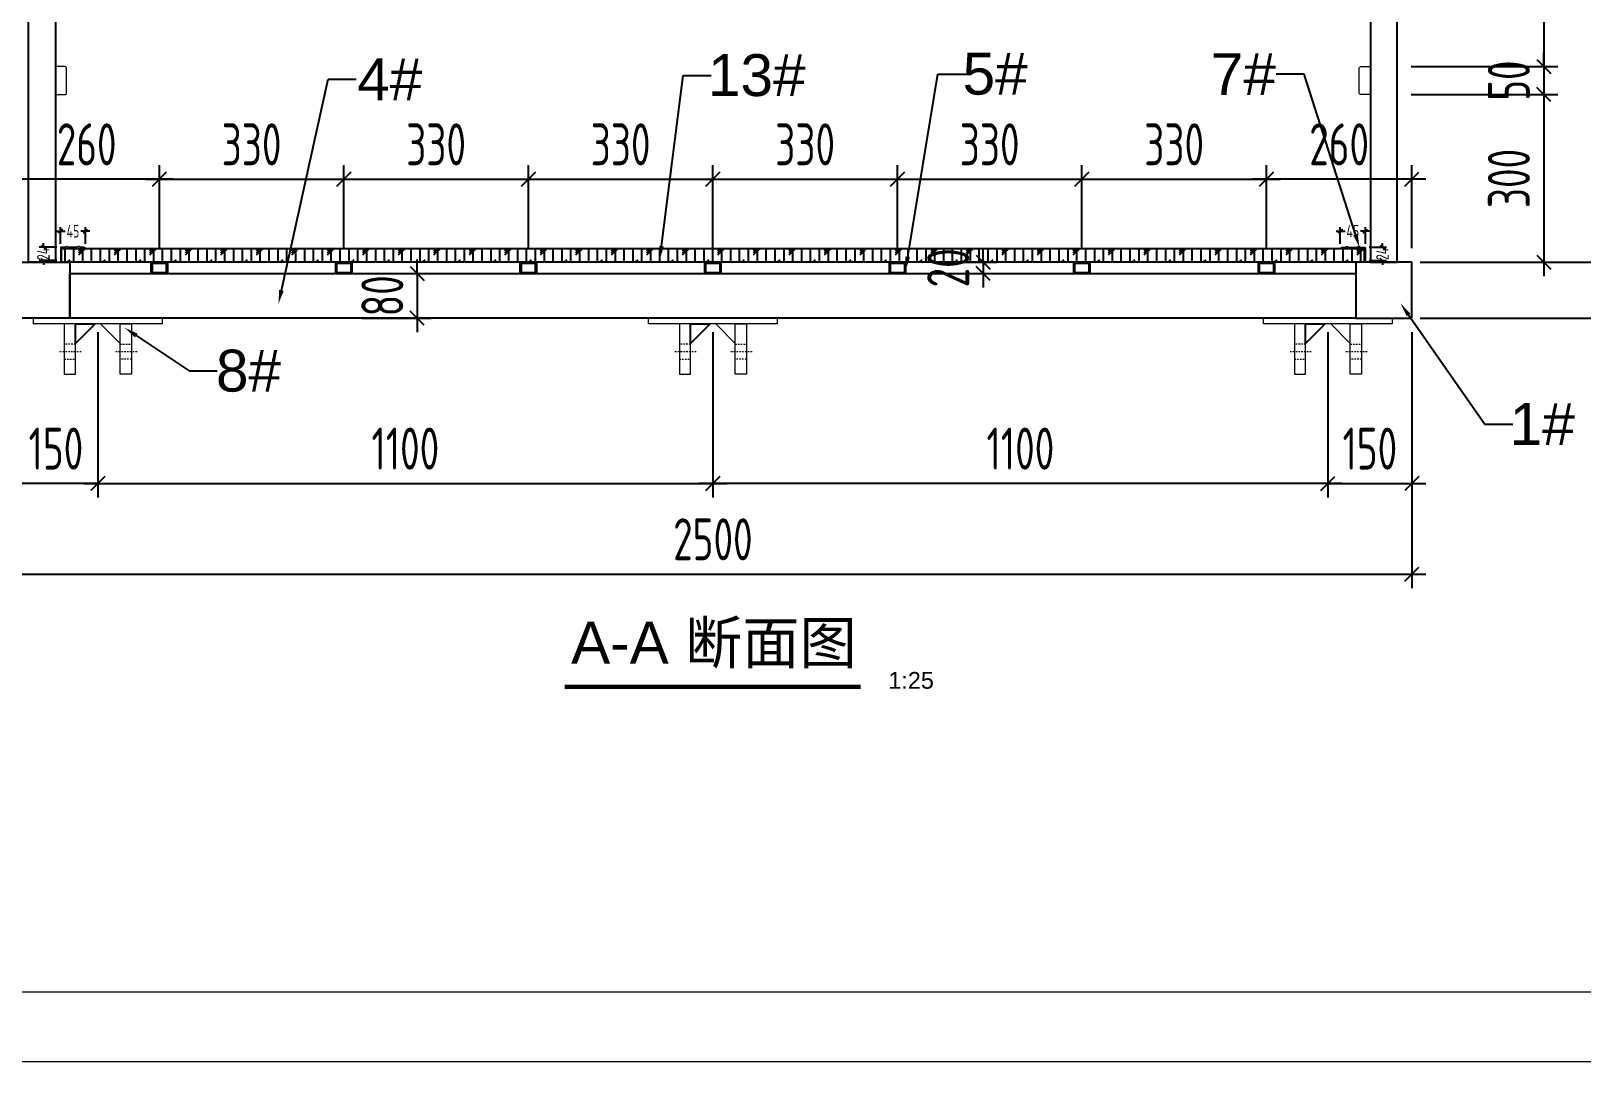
# Model space of a CAD drawing. Header units: millimetres. Extents: x 136606 to 1229059, y 82794 to 127566.
# Drawn here: x 842291 to 847839, y 112180 to 115869 of the extents above; entities that cross this region are included whole.
import ezdxf
from ezdxf import colors
from ezdxf.entities.mleader import LeaderData, LeaderLine
from ezdxf.math import Vec2, Vec3

# ---------------------------------------------------------------- set-up
doc = ezdxf.new("R2010")
doc.units = ezdxf.units.MM
doc.linetypes.add('DASHDOT', pattern=[1, 0.5, -0.25, 0, -0.25])
for name, color, linetype, lineweight in [('图框', 7, 'Continuous', 13), ('型材', 7, 'Continuous', 15), ('文本', 3, 'Continuous', 13), ('结构', 4, 'Continuous', 18)]:
    doc.layers.add(name, color=color, linetype=linetype, lineweight=lineweight)
for name, color, linetype in [('标注', 9, 'Continuous'), ('铝横梁', 220, 'Continuous'), ('铝通', 4, 'Continuous'), ('面板', 44, 'Continuous')]:
    doc.layers.add(name, color=color, linetype=linetype)
doc.styles.add('Arial', font='arial.ttf')
doc.styles.add('hztxt', font='ros1.shx', dxfattribs={"width": 0.8, "bigfont": 'hztxt.shx'})
doc.dimstyles.new('DIM-15', dxfattribs={"dimscale": 15, "dimtxt": 3, "dimasz": 1, "dimexe": 1, "dimexo": 1, "dimgap": 0.5, "dimtad": 0, "dimdec": 1, "dimrnd": 0.0005, "dimzin": 9, "dimdsep": 46, "dimtxsty": 'hztxt', "dimblk": 'OBLIQUE', "dimcen": 0, "dimdle": 1, "dimclrd": 9, "dimclre": 9, "dimclrt": 2, "dimazin": 2, "dimtfac": 1, "dimtdec": 1, "dimtix": 1, "dimtofl": 0, "dimtmove": 2, "dimatfit": 3, "dimfxl": 1, "dimarcsym": 2})
doc.dimstyles.new('DIM-50-SC0.5', dxfattribs={"dimscale": 50, "dimtxt": 3, "dimasz": 1, "dimexe": 1, "dimexo": 1, "dimgap": 1, "dimtad": 1, "dimdec": 1, "dimlfac": 0.5, "dimdsep": 46, "dimtxsty": 'hztxt', "dimblk": 'OBLIQUE', "dimcen": 0, "dimdle": 1, "dimclrd": 9, "dimclre": 9, "dimclrt": 2, "dimadec": 1, "dimazin": 0, "dimtfac": 1, "dimtdec": 1, "dimtix": 1, "dimtmove": 2, "dimatfit": 3, "dimldrblk": 'OBLIQUE', "dimfxl": 15, "dimtolj": 1, "dimtzin": 0, "dimarcsym": 1})

# ---------------------------------------------------------------- blocks, each defined once
blk = doc.blocks.new('_Oblique')
at = {"color": 0, "linetype": 'ByBlock', "lineweight": -2}
blk.add_line((-0.5, -0.5), (0.5, 0.5), dxfattribs=at)
blk = doc.blocks.new('*D1133')
at = {"layer": 'Defpoints', "color": 0, "transparency": 16777216}
for p in [(842230.5, 114841.2), (847230.5, 114841.2), (847230.5, 113925.2)]:
    blk.add_point(p, dxfattribs=at)
at = {"layer": '标注', "color": 9, "lineweight": -2, "transparency": 16777216}
for p, q in [((842230.5, 114791.2), (842230.5, 113875.2)), ((847230.5, 114791.2), (847230.5, 113875.2)), ((842180.5, 113925.2), (847280.5, 113925.2))]:
    blk.add_line(p, q, dxfattribs=at)
at = {"layer": '标注', "color": 9, "lineweight": -2, "transparency": 16777216, "xscale": 50, "yscale": 50, "zscale": 50, "rotation": 180}
blk.add_blockref('_Oblique', (842230.5, 113925.2), dxfattribs=at)
at = {"layer": '标注', "color": 9, "lineweight": -2, "transparency": 16777216, "xscale": 50, "yscale": 50, "zscale": 50}
blk.add_blockref('_Oblique', (847230.5, 113925.2), dxfattribs=at)
at = {"layer": '标注', "color": 2, "transparency": 16777216, "insert": (844730.5, 114050.2), "char_height": 150, "attachment_point": 5, "style": 'hztxt'}
blk.add_mtext('\\A1;2500', dxfattribs=at)
blk = doc.blocks.new('*D1134')
at = {"layer": 'Defpoints', "color": 0, "transparency": 16777216}
for p in [(847210.4, 117441.2), (848089, 117441.2), (847210.4, 115041.2)]:
    blk.add_point(p, dxfattribs=at)
at = {"layer": '标注', "color": 9, "lineweight": -2, "transparency": 16777216}
for p, q in [((848089, 114991.2), (848089, 117491.2)), ((847260.4, 117441.2), (848139, 117441.2)), ((847260.4, 115041.2), (848139, 115041.2))]:
    blk.add_line(p, q, dxfattribs=at)
at = {"layer": '标注', "color": 9, "lineweight": -2, "transparency": 16777216, "xscale": 50, "yscale": 50, "zscale": 50}
for p, rotation in [((848089, 117441.2), 90), ((848089, 115041.2), 270)]:
    blk.add_blockref('_Oblique', p, dxfattribs=dict(at, rotation=rotation))
at = {"layer": '标注', "color": 2, "transparency": 16777216, "insert": (847964, 116241.2), "char_height": 150, "attachment_point": 5, "rotation": 90, "style": 'hztxt'}
blk.add_mtext('\\A1;1200', dxfattribs=at)
blk = doc.blocks.new('*D1135')
at = {"layer": 'Defpoints', "color": 0, "transparency": 16777216}
for p in [(847210.4, 117441.2, 0), (847210.4, 114841.2, 0), (848434.2, 114841.2)]:
    blk.add_point(p, dxfattribs=at)
at = {"layer": '标注', "color": 9, "lineweight": -2, "transparency": 16777216}
for p, q in [((848434.2, 117491.2), (848434.2, 114791.2)), ((847260.4, 117441.2), (848484.2, 117441.2)), ((847260.4, 114841.2), (848484.2, 114841.2))]:
    blk.add_line(p, q, dxfattribs=at)
at = {"layer": '标注', "color": 9, "lineweight": -2, "transparency": 16777216, "xscale": 50, "yscale": 50, "zscale": 50}
for p, rotation in [((848434.2, 117441.2), 90), ((848434.2, 114841.2), 270)]:
    blk.add_blockref('_Oblique', p, dxfattribs=dict(at, rotation=rotation))
at = {"layer": '标注', "color": 2, "transparency": 16777216, "insert": (848309.2, 116141.2), "char_height": 150, "attachment_point": 5, "rotation": 90, "style": 'hztxt'}
blk.add_mtext('\\A1;1300', dxfattribs=at)
blk = doc.blocks.new('*D1136')
at = {"layer": 'Defpoints', "color": 0, "transparency": 16777216}
for p in [(847210.4, 115041.2, 0), (847210.4, 114841.2, 0), (848089, 114841.2)]:
    blk.add_point(p, dxfattribs=at)
at = {"layer": '标注', "color": 9, "lineweight": -2, "transparency": 16777216}
for p, q in [((848089, 115041.2), (848089, 115091.2)), ((847260.4, 115041.2), (848139, 115041.2)), ((848089, 115041.2), (848089, 114841.2)), ((847260.4, 114841.2), (848139, 114841.2)), ((848089, 114841.2), (848089, 114791.2))]:
    blk.add_line(p, q, dxfattribs=at)
at = {"layer": '标注', "color": 9, "lineweight": -2, "transparency": 16777216, "xscale": 50, "yscale": 50, "zscale": 50}
for p, rotation in [((848089, 115041.2), 270), ((848089, 114841.2), 90)]:
    blk.add_blockref('_Oblique', p, dxfattribs=dict(at, rotation=rotation))
at = {"layer": '标注', "color": 2, "transparency": 16777216, "insert": (847964, 114941.2), "char_height": 150, "attachment_point": 5, "rotation": 90, "style": 'hztxt'}
blk.add_mtext('\\A1;100', dxfattribs=at)
blk = doc.blocks.new('*D938')
at = {"layer": 'Defpoints', "color": 0, "transparency": 16777216}
for p in [(847178.5, 115641.1, 0), (847210.4, 115041.2, 0), (847702.8, 115041.2)]:
    blk.add_point(p, dxfattribs=at)
at = {"layer": '标注', "color": 9, "lineweight": -2, "transparency": 16777216}
for p, q in [((847702.8, 115691.1), (847702.8, 114991.2)), ((847228.5, 115641.1), (847752.8, 115641.1)), ((847260.4, 115041.2), (847752.8, 115041.2))]:
    blk.add_line(p, q, dxfattribs=at)
at = {"layer": '标注', "color": 9, "lineweight": -2, "transparency": 16777216, "xscale": 50, "yscale": 50, "zscale": 50}
for p, rotation in [((847702.8, 115641.1), 90), ((847702.8, 115041.2), 270)]:
    blk.add_blockref('_Oblique', p, dxfattribs=dict(at, rotation=rotation))
at = {"layer": '标注', "color": 2, "transparency": 16777216, "insert": (847577.8, 115341.1), "char_height": 150, "attachment_point": 5, "rotation": 90, "style": 'hztxt'}
blk.add_mtext('\\A1;300', dxfattribs=at)
blk = doc.blocks.new('*D940')
at = {"layer": 'Defpoints', "color": 0, "transparency": 16777216}
for p in [(847178.5, 115741.1), (847178.5, 115641.1), (847702.8, 115641.1)]:
    blk.add_point(p, dxfattribs=at)
at = {"layer": '标注', "color": 9, "lineweight": -2, "transparency": 16777216}
for p, q in [((847702.8, 115741.1), (847702.8, 115791.1)), ((847228.5, 115741.1), (847752.8, 115741.1)), ((847702.8, 115741.1), (847702.8, 115641.1)), ((847228.5, 115641.1), (847752.8, 115641.1)), ((847702.8, 115641.1), (847702.8, 115591.1))]:
    blk.add_line(p, q, dxfattribs=at)
at = {"layer": '标注', "color": 9, "lineweight": -2, "transparency": 16777216, "xscale": 50, "yscale": 50, "zscale": 50}
for p, rotation in [((847702.8, 115741.1), 270), ((847702.8, 115641.1), 90)]:
    blk.add_blockref('_Oblique', p, dxfattribs=dict(at, rotation=rotation))
at = {"layer": '标注', "color": 2, "transparency": 16777216, "insert": (847577.8, 115691.1), "char_height": 150, "attachment_point": 5, "rotation": 90, "style": 'hztxt'}
blk.add_mtext('\\A1;50', dxfattribs=at)
blk = doc.blocks.new('*D941')
at = {"layer": 'Defpoints', "color": 0, "transparency": 16777216}
for p in [(847178.5, 116541.1), (847178.5, 115741.1, 0), (847702.8, 115741.1)]:
    blk.add_point(p, dxfattribs=at)
at = {"layer": '标注', "color": 9, "lineweight": -2, "transparency": 16777216}
for p, q in [((847702.8, 116591.1), (847702.8, 115691.1)), ((847228.5, 116541.1), (847752.8, 116541.1)), ((847228.5, 115741.1), (847752.8, 115741.1))]:
    blk.add_line(p, q, dxfattribs=at)
at = {"layer": '标注', "color": 9, "lineweight": -2, "transparency": 16777216, "xscale": 50, "yscale": 50, "zscale": 50}
for p, rotation in [((847702.8, 116541.1), 90), ((847702.8, 115741.1), 270)]:
    blk.add_blockref('_Oblique', p, dxfattribs=dict(at, rotation=rotation))
at = {"layer": '标注', "color": 2, "transparency": 16777216, "insert": (847577.8, 116141.1), "char_height": 150, "attachment_point": 5, "rotation": 90, "style": 'hztxt'}
blk.add_mtext('\\A1;400', dxfattribs=at)
blk = doc.blocks.new('*U933')
blk.add_lwpolyline([(-9.9, 80), (-79.9, 10), (-79.9, 80)], close=True)
at = {"layer": '图框'}
for points in [[(-119.9, -100), (-79.9, -100), (-79.9, 80), (-119.9, 80)], [(10.1, 80), (80.1, 10), (80.1, 80)], [(120.1, -100), (80.1, -100), (80.1, 80), (120.1, 80)]]:
    blk.add_lwpolyline(points, close=True, dxfattribs=at)
at = {"layer": '结构', "color": 1, "linetype": 'DASHDOT', "ltscale": 10}
for p, q in [((-59.9, -20), (-139.8, -20)), ((140.1, -20), (60.2, -20))]:
    blk.add_line(p, q, dxfattribs=at)
at = {"layer": '结构', "color": 3}
blk.add_lwpolyline([(-230, 100), (230, 100), (230, 80), (-230, 80)], close=True, dxfattribs=at)
at = {"layer": '结构', "color": 1, "linetype": 'DASHDOT', "ltscale": 10}
for points in [[(-119.9, -47), (-79.9, -47), (-79.9, 7), (-119.9, 7)], [(120.1, -47), (80.1, -47), (80.1, 7), (120.1, 7)]]:
    blk.add_lwpolyline(points, close=True, dxfattribs=at)
blk = doc.blocks.new('*U934')
at = {"color": 0, "linetype": 'ByBlock', "lineweight": -2, "transparency": 16777216}
for p in [(0, 0), (2200, 0), (4400, 0)]:
    blk.add_blockref('*U933', p, dxfattribs=at)
blk = doc.blocks.new('*D1021')
at = {"layer": 'Defpoints', "color": 0, "transparency": 16777216}
for p in [(843425.5, 115001.2, 0), (843425.5, 114841.2, 0), (843673.2, 114841.2)]:
    blk.add_point(p, dxfattribs=at)
at = {"layer": '标注', "color": 9, "lineweight": -2, "transparency": 16777216}
for p, q in [((843673.2, 115001.2), (843673.2, 115051.2)), ((843475.5, 115001.2), (843723.2, 115001.2)), ((843673.2, 115001.2), (843673.2, 114841.2)), ((843475.5, 114841.2), (843723.2, 114841.2)), ((843673.2, 114841.2), (843673.2, 114791.2))]:
    blk.add_line(p, q, dxfattribs=at)
at = {"layer": '标注', "color": 9, "lineweight": -2, "transparency": 16777216, "xscale": 50, "yscale": 50, "zscale": 50}
for p, rotation in [((843673.2, 115001.2), 270), ((843673.2, 114841.2), 90)]:
    blk.add_blockref('_Oblique', p, dxfattribs=dict(at, rotation=rotation))
at = {"layer": '标注', "color": 2, "transparency": 16777216, "insert": (843548.2, 114921.2), "char_height": 150, "attachment_point": 5, "rotation": 90, "style": 'hztxt'}
blk.add_mtext('\\A1;80', dxfattribs=at)
blk = doc.blocks.new('Fushou')
at = {"layer": '型材'}
blk.add_lwpolyline([(320873, 174507.1, 0.414214), (320878, 174512.1), (320878, 174602.1, 0.414214), (320873, 174607.1), (320843, 174607.1, 0.414214), (320838, 174602.1), (320838, 174512.1, 0.414214), (320843, 174507.1)], format="xyb", close=True, dxfattribs=at)
at = {"layer": '型材', "elevation": 0}
blk.add_lwpolyline([(320873, 173607.1, 0.414214), (320878, 173612.1), (320878, 173702.1, 0.414214), (320873, 173707.1), (320843, 173707.1, 0.414214), (320838, 173702.1), (320838, 173612.1, 0.414214), (320843, 173607.1)], format="xyb", close=True, dxfattribs=at)
at = {"layer": '铝横梁', "color": 6}
blk.add_lwpolyline([(320742, 175207.1), (320838, 175207.1), (320838, 173007.1), (320742, 173007.1)], close=True, dxfattribs=at)
at = {"layer": '铝通'}
for points in [[(320690, 175207.1), (320690, 175407.1), (320890, 175407.1), (320890, 175207.1), (320690, 175207.1)], [(320690, 172807.1), (320690, 173007.1), (320890, 173007.1), (320890, 172807.1), (320690, 172807.1)]]:
    blk.add_lwpolyline(points, dxfattribs=at)
blk = doc.blocks.new('*D1211')
at = {"layer": 'Defpoints', "color": 0, "transparency": 16777216}
for p in [(842230.5, 114841.2), (842530.5, 114841.2), (842230.5, 114249.7)]:
    blk.add_point(p, dxfattribs=at)
at = {"layer": '标注', "color": 9, "lineweight": -2, "transparency": 16777216}
for p, q in [((842230.5, 114791.2), (842230.5, 114199.7)), ((842530.5, 114791.2), (842530.5, 114199.7)), ((842230.5, 114249.7), (842180.5, 114249.7)), ((842530.5, 114249.7), (842230.5, 114249.7)), ((842530.5, 114249.7), (842580.5, 114249.7))]:
    blk.add_line(p, q, dxfattribs=at)
at = {"layer": '标注', "color": 9, "lineweight": -2, "transparency": 16777216, "xscale": 50, "yscale": 50, "zscale": 50}
blk.add_blockref('_Oblique', (842230.5, 114249.7), dxfattribs=at)
at = {"layer": '标注', "color": 9, "lineweight": -2, "transparency": 16777216, "xscale": 50, "yscale": 50, "zscale": 50, "rotation": 180}
blk.add_blockref('_Oblique', (842530.5, 114249.7), dxfattribs=at)
at = {"layer": '标注', "color": 2, "transparency": 16777216, "insert": (842380.5, 114374.7), "char_height": 150, "attachment_point": 5, "style": 'hztxt'}
blk.add_mtext('\\A1;150', dxfattribs=at)
blk = doc.blocks.new('*D1022')
at = {"layer": 'Defpoints', "color": 0, "transparency": 16777216}
for p in [(842530.5, 114841.2), (844730.5, 114841.2, 0), (844730.5, 114249.7)]:
    blk.add_point(p, dxfattribs=at)
at = {"layer": '标注', "color": 9, "lineweight": -2, "transparency": 16777216}
for p, q in [((842530.5, 114791.2), (842530.5, 114199.7)), ((844730.5, 114791.2), (844730.5, 114199.7)), ((842480.5, 114249.7), (844780.5, 114249.7))]:
    blk.add_line(p, q, dxfattribs=at)
at = {"layer": '标注', "color": 9, "lineweight": -2, "transparency": 16777216, "xscale": 50, "yscale": 50, "zscale": 50, "rotation": 180}
blk.add_blockref('_Oblique', (842530.5, 114249.7), dxfattribs=at)
at = {"layer": '标注', "color": 9, "lineweight": -2, "transparency": 16777216, "xscale": 50, "yscale": 50, "zscale": 50}
blk.add_blockref('_Oblique', (844730.5, 114249.7), dxfattribs=at)
at = {"layer": '标注', "color": 2, "transparency": 16777216, "insert": (843630.5, 114374.7), "char_height": 150, "attachment_point": 5, "style": 'hztxt'}
blk.add_mtext('\\A1;1100', dxfattribs=at)
blk = doc.blocks.new('*D1023')
at = {"layer": 'Defpoints', "color": 0, "transparency": 16777216}
for p in [(846930.5, 114841.2), (847230.5, 114841.2), (847230.5, 114249.7)]:
    blk.add_point(p, dxfattribs=at)
at = {"layer": '标注', "color": 9, "lineweight": -2, "transparency": 16777216}
for p, q in [((846930.5, 114791.2), (846930.5, 114199.7)), ((847230.5, 114791.2), (847230.5, 114199.7)), ((846930.5, 114249.7), (846880.5, 114249.7)), ((846930.5, 114249.7), (847230.5, 114249.7)), ((847230.5, 114249.7), (847280.5, 114249.7))]:
    blk.add_line(p, q, dxfattribs=at)
at = {"layer": '标注', "color": 9, "lineweight": -2, "transparency": 16777216, "xscale": 50, "yscale": 50, "zscale": 50}
blk.add_blockref('_Oblique', (846930.5, 114249.7), dxfattribs=at)
at = {"layer": '标注', "color": 9, "lineweight": -2, "transparency": 16777216, "xscale": 50, "yscale": 50, "zscale": 50, "rotation": 180}
blk.add_blockref('_Oblique', (847230.5, 114249.7), dxfattribs=at)
at = {"layer": '标注', "color": 2, "transparency": 16777216, "insert": (847080.5, 114374.7), "char_height": 150, "attachment_point": 5, "style": 'hztxt'}
blk.add_mtext('\\A1;150', dxfattribs=at)
blk = doc.blocks.new('GW-TK')
at = {"layer": '图框'}
for points in [[(927183.55, 464715.01), (927603.55, 464715.01), (927603.55, 464418.01), (927183.55, 464418.01)], [(927188.55, 464710.01), (927598.55, 464710.01), (927598.55, 464423.01), (927188.55, 464423.01)]]:
    blk.add_lwpolyline(points, close=True, dxfattribs=at)
blk = doc.blocks.new('*D1051')
at = {"layer": 'Defpoints', "color": 0, "transparency": 16777216}
for p in [(844730.5, 114841.2, 0), (846930.5, 114841.2), (844730.5, 114249.7)]:
    blk.add_point(p, dxfattribs=at)
at = {"layer": '标注', "color": 9, "lineweight": -2, "transparency": 16777216}
for p, q in [((844730.5, 114791.2), (844730.5, 114199.7)), ((846930.5, 114791.2), (846930.5, 114199.7)), ((846980.5, 114249.7), (844680.5, 114249.7))]:
    blk.add_line(p, q, dxfattribs=at)
at = {"layer": '标注', "color": 9, "lineweight": -2, "transparency": 16777216, "xscale": 50, "yscale": 50, "zscale": 50, "rotation": 180}
blk.add_blockref('_Oblique', (844730.5, 114249.7), dxfattribs=at)
at = {"layer": '标注', "color": 9, "lineweight": -2, "transparency": 16777216, "xscale": 50, "yscale": 50, "zscale": 50}
blk.add_blockref('_Oblique', (846930.5, 114249.7), dxfattribs=at)
at = {"layer": '标注', "color": 2, "transparency": 16777216, "insert": (845830.5, 114374.7), "char_height": 150, "attachment_point": 5, "style": 'hztxt'}
blk.add_mtext('\\A1;1100', dxfattribs=at)
blk = doc.blocks.new('*U909')
for points in [[(-30, 20), (-30, -20), (30, -20), (30, 20)], [(-26, 16), (-26, -16), (26, -16), (26, 16)]]:
    blk.add_lwpolyline(points, close=True)
blk = doc.blocks.new('*U910')
at = {"color": 0, "linetype": 'ByBlock', "lineweight": -2, "transparency": 16777216}
for p in [(0, 0), (660, 0), (1320, 0), (1980, 0), (2640, 0), (3300, 0), (3960, 0)]:
    blk.add_blockref('*U909', p, dxfattribs=at)
blk = doc.blocks.new('*D1227')
at = {"layer": 'Defpoints', "color": 0, "transparency": 16777216}
for p in [(846710.5, 115338.1), (846710.5, 115041.2, 0), (847230.5, 115041.2)]:
    blk.add_point(p, dxfattribs=at)
at = {"layer": '标注', "color": 9, "lineweight": -2, "transparency": 16777216}
for p, q in [((847280.5, 115338.1), (846660.5, 115338.1)), ((846710.5, 115091.2), (846710.5, 115388.1)), ((847230.5, 115091.2), (847230.5, 115388.1))]:
    blk.add_line(p, q, dxfattribs=at)
at = {"layer": '标注', "color": 9, "lineweight": -2, "transparency": 16777216, "xscale": 50, "yscale": 50, "zscale": 50}
for p, rotation in [((846710.5, 115338.1), 179.9999999992496), ((847230.5, 115338.1), 359.9999999992496)]:
    blk.add_blockref('_Oblique', p, dxfattribs=dict(at, rotation=rotation))
at = {"layer": '标注', "color": 2, "transparency": 16777216, "insert": (846970.5, 115463.1), "char_height": 150, "attachment_point": 5, "style": 'hztxt'}
blk.add_mtext('\\A1;260', dxfattribs=at)
blk = doc.blocks.new('*D1228')
at = {"layer": 'Defpoints', "color": 0, "transparency": 16777216}
for p in [(842230.5, 115338.1), (842230.5, 115041.2), (842750.5, 115041.2, 0)]:
    blk.add_point(p, dxfattribs=at)
at = {"layer": '标注', "color": 9, "lineweight": -2, "transparency": 16777216}
for p, q in [((842800.5, 115338.1), (842180.5, 115338.1)), ((842230.5, 115091.2), (842230.5, 115388.1)), ((842750.5, 115091.2), (842750.5, 115388.1))]:
    blk.add_line(p, q, dxfattribs=at)
at = {"layer": '标注', "color": 9, "lineweight": -2, "transparency": 16777216, "xscale": 50, "yscale": 50, "zscale": 50, "rotation": 180}
blk.add_blockref('_Oblique', (842230.5, 115338.1), dxfattribs=at)
at = {"layer": '标注', "color": 9, "lineweight": -2, "transparency": 16777216, "xscale": 50, "yscale": 50, "zscale": 50}
blk.add_blockref('_Oblique', (842750.5, 115338.1), dxfattribs=at)
at = {"layer": '标注', "color": 2, "transparency": 16777216, "insert": (842490.5, 115463.1), "char_height": 150, "attachment_point": 5, "style": 'hztxt'}
blk.add_mtext('\\A1;260', dxfattribs=at)
blk = doc.blocks.new('*D1229')
at = {"layer": 'Defpoints', "color": 0, "transparency": 16777216}
for p in [(843410.5, 115338.1), (842750.5, 115041.2, 0), (843410.5, 115041.2, 0)]:
    blk.add_point(p, dxfattribs=at)
at = {"layer": '标注', "color": 9, "lineweight": -2, "transparency": 16777216}
for p, q in [((842700.5, 115338.1), (843460.5, 115338.1)), ((842750.5, 115091.2), (842750.5, 115388.1)), ((843410.5, 115091.2), (843410.5, 115388.1))]:
    blk.add_line(p, q, dxfattribs=at)
at = {"layer": '标注', "color": 9, "lineweight": -2, "transparency": 16777216, "xscale": 50, "yscale": 50, "zscale": 50, "rotation": 180}
blk.add_blockref('_Oblique', (842750.5, 115338.1), dxfattribs=at)
at = {"layer": '标注', "color": 9, "lineweight": -2, "transparency": 16777216, "xscale": 50, "yscale": 50, "zscale": 50}
blk.add_blockref('_Oblique', (843410.5, 115338.1), dxfattribs=at)
at = {"layer": '标注', "color": 2, "transparency": 16777216, "insert": (843080.5, 115463.1), "char_height": 150, "attachment_point": 5, "style": 'hztxt'}
blk.add_mtext('\\A1;330', dxfattribs=at)
blk = doc.blocks.new('*D1052')
at = {"layer": 'Defpoints', "color": 0, "transparency": 16777216}
for p in [(844070.5, 115338.1), (843410.5, 115041.2, 0), (844070.5, 115041.2, 0)]:
    blk.add_point(p, dxfattribs=at)
at = {"layer": '标注', "color": 9, "lineweight": -2, "transparency": 16777216}
for p, q in [((843360.5, 115338.1), (844120.5, 115338.1)), ((843410.5, 115091.2), (843410.5, 115388.1)), ((844070.5, 115091.2), (844070.5, 115388.1))]:
    blk.add_line(p, q, dxfattribs=at)
at = {"layer": '标注', "color": 9, "lineweight": -2, "transparency": 16777216, "xscale": 50, "yscale": 50, "zscale": 50, "rotation": 180}
blk.add_blockref('_Oblique', (843410.5, 115338.1), dxfattribs=at)
at = {"layer": '标注', "color": 9, "lineweight": -2, "transparency": 16777216, "xscale": 50, "yscale": 50, "zscale": 50}
blk.add_blockref('_Oblique', (844070.5, 115338.1), dxfattribs=at)
at = {"layer": '标注', "color": 2, "transparency": 16777216, "insert": (843740.5, 115463.1), "char_height": 150, "attachment_point": 5, "style": 'hztxt'}
blk.add_mtext('\\A1;330', dxfattribs=at)
blk = doc.blocks.new('*D1053')
at = {"layer": 'Defpoints', "color": 0, "transparency": 16777216}
for p in [(844730.5, 115338.1), (844070.5, 115041.2, 0), (844730.5, 115041.2, 0)]:
    blk.add_point(p, dxfattribs=at)
at = {"layer": '标注', "color": 9, "lineweight": -2, "transparency": 16777216}
for p, q in [((844020.5, 115338.1), (844780.5, 115338.1)), ((844070.5, 115091.2), (844070.5, 115388.1)), ((844730.5, 115091.2), (844730.5, 115388.1))]:
    blk.add_line(p, q, dxfattribs=at)
at = {"layer": '标注', "color": 9, "lineweight": -2, "transparency": 16777216, "xscale": 50, "yscale": 50, "zscale": 50, "rotation": 180}
blk.add_blockref('_Oblique', (844070.5, 115338.1), dxfattribs=at)
at = {"layer": '标注', "color": 9, "lineweight": -2, "transparency": 16777216, "xscale": 50, "yscale": 50, "zscale": 50}
blk.add_blockref('_Oblique', (844730.5, 115338.1), dxfattribs=at)
at = {"layer": '标注', "color": 2, "transparency": 16777216, "insert": (844400.5, 115463.1), "char_height": 150, "attachment_point": 5, "style": 'hztxt'}
blk.add_mtext('\\A1;330', dxfattribs=at)
blk = doc.blocks.new('*D1054')
at = {"layer": 'Defpoints', "color": 0, "transparency": 16777216}
for p in [(845390.5, 115338.1), (844730.5, 115041.2, 0), (845390.5, 115041.2, 0)]:
    blk.add_point(p, dxfattribs=at)
at = {"layer": '标注', "color": 9, "lineweight": -2, "transparency": 16777216}
for p, q in [((844680.5, 115338.1), (845440.5, 115338.1)), ((844730.5, 115091.2), (844730.5, 115388.1)), ((845390.5, 115091.2), (845390.5, 115388.1))]:
    blk.add_line(p, q, dxfattribs=at)
at = {"layer": '标注', "color": 9, "lineweight": -2, "transparency": 16777216, "xscale": 50, "yscale": 50, "zscale": 50, "rotation": 180}
blk.add_blockref('_Oblique', (844730.5, 115338.1), dxfattribs=at)
at = {"layer": '标注', "color": 9, "lineweight": -2, "transparency": 16777216, "xscale": 50, "yscale": 50, "zscale": 50}
blk.add_blockref('_Oblique', (845390.5, 115338.1), dxfattribs=at)
at = {"layer": '标注', "color": 2, "transparency": 16777216, "insert": (845060.5, 115463.1), "char_height": 150, "attachment_point": 5, "style": 'hztxt'}
blk.add_mtext('\\A1;330', dxfattribs=at)
blk = doc.blocks.new('*D1055')
at = {"layer": 'Defpoints', "color": 0, "transparency": 16777216}
for p in [(846050.5, 115338.1), (845390.5, 115041.2, 0), (846050.5, 115041.2, 0)]:
    blk.add_point(p, dxfattribs=at)
at = {"layer": '标注', "color": 9, "lineweight": -2, "transparency": 16777216}
for p, q in [((845340.5, 115338.1), (846100.5, 115338.1)), ((845390.5, 115091.2), (845390.5, 115388.1)), ((846050.5, 115091.2), (846050.5, 115388.1))]:
    blk.add_line(p, q, dxfattribs=at)
at = {"layer": '标注', "color": 9, "lineweight": -2, "transparency": 16777216, "xscale": 50, "yscale": 50, "zscale": 50, "rotation": 180}
blk.add_blockref('_Oblique', (845390.5, 115338.1), dxfattribs=at)
at = {"layer": '标注', "color": 9, "lineweight": -2, "transparency": 16777216, "xscale": 50, "yscale": 50, "zscale": 50}
blk.add_blockref('_Oblique', (846050.5, 115338.1), dxfattribs=at)
at = {"layer": '标注', "color": 2, "transparency": 16777216, "insert": (845720.5, 115463.1), "char_height": 150, "attachment_point": 5, "style": 'hztxt'}
blk.add_mtext('\\A1;330', dxfattribs=at)
blk = doc.blocks.new('*D1056')
at = {"layer": 'Defpoints', "color": 0, "transparency": 16777216}
for p in [(846710.5, 115338.1), (846050.5, 115041.2, 0), (846710.5, 115041.2, 0)]:
    blk.add_point(p, dxfattribs=at)
at = {"layer": '标注', "color": 9, "lineweight": -2, "transparency": 16777216}
for p, q in [((846000.5, 115338.1), (846760.5, 115338.1)), ((846050.5, 115091.2), (846050.5, 115388.1)), ((846710.5, 115091.2), (846710.5, 115388.1))]:
    blk.add_line(p, q, dxfattribs=at)
at = {"layer": '标注', "color": 9, "lineweight": -2, "transparency": 16777216, "xscale": 50, "yscale": 50, "zscale": 50, "rotation": 180}
blk.add_blockref('_Oblique', (846050.5, 115338.1), dxfattribs=at)
at = {"layer": '标注', "color": 9, "lineweight": -2, "transparency": 16777216, "xscale": 50, "yscale": 50, "zscale": 50}
blk.add_blockref('_Oblique', (846710.5, 115338.1), dxfattribs=at)
at = {"layer": '标注', "color": 2, "transparency": 16777216, "insert": (846380.5, 115463.1), "char_height": 150, "attachment_point": 5, "style": 'hztxt'}
blk.add_mtext('\\A1;330', dxfattribs=at)
blk = doc.blocks.new('*D1230')
at = {"layer": 'Defpoints', "color": 0, "transparency": 16777216}
for p in [(845474.3, 115041.2, 0), (845474.3, 115001.2, 0), (845697.3, 115001.2)]:
    blk.add_point(p, dxfattribs=at)
at = {"layer": '标注', "color": 9, "lineweight": -2, "transparency": 16777216}
for p, q in [((845697.3, 115041.2), (845697.3, 115091.2)), ((845524.3, 115041.2), (845747.3, 115041.2)), ((845697.3, 115041.2), (845697.3, 115001.2)), ((845524.3, 115001.2), (845747.3, 115001.2)), ((845697.3, 115001.2), (845697.3, 114951.2))]:
    blk.add_line(p, q, dxfattribs=at)
at = {"layer": '标注', "color": 9, "lineweight": -2, "transparency": 16777216, "xscale": 50, "yscale": 50, "zscale": 50}
for p, rotation in [((845697.3, 115041.2), 270), ((845697.3, 115001.2), 90)]:
    blk.add_blockref('_Oblique', p, dxfattribs=dict(at, rotation=rotation))
at = {"layer": '标注', "color": 2, "transparency": 16777216, "insert": (845572.3, 115021.2), "char_height": 150, "attachment_point": 5, "rotation": 90, "style": 'hztxt'}
blk.add_mtext('\\A1;20', dxfattribs=at)
blk = doc.blocks.new('*D1260')
at = {"layer": 'Defpoints', "color": 0, "transparency": 16777216}
for p in [(842396.5, 115152.4), (842396.5, 115092.2, 0), (842486.5, 115091.8, 0)]:
    blk.add_point(p, dxfattribs=at)
at = {"layer": '标注', "color": 9, "lineweight": -2, "transparency": 16777216}
for p, q in [((842381.5, 115152.4), (842413.6, 115152.4)), ((842396.5, 115107.2), (842396.5, 115167.4)), ((842501.5, 115152.4), (842469.4, 115152.4)), ((842486.5, 115106.8), (842486.5, 115167.4))]:
    blk.add_line(p, q, dxfattribs=at)
at = {"layer": '标注', "color": 9, "lineweight": -2, "transparency": 16777216, "xscale": 15, "yscale": 15, "zscale": 15, "rotation": 180}
blk.add_blockref('_Oblique', (842396.5, 115152.4), dxfattribs=at)
at = {"layer": '标注', "color": 9, "lineweight": -2, "transparency": 16777216, "xscale": 15, "yscale": 15, "zscale": 15}
blk.add_blockref('_Oblique', (842486.5, 115152.4), dxfattribs=at)
at = {"layer": '标注', "color": 2, "transparency": 16777216, "insert": (842441.5, 115152.4), "char_height": 45, "attachment_point": 5, "style": 'hztxt'}
blk.add_mtext('45', dxfattribs=at)
blk = doc.blocks.new('*D1261')
at = {"layer": 'Defpoints', "color": 0, "transparency": 16777216}
for p in [(842398.5, 115095.2, 0), (842335.6, 115047.2), (842398.5, 115047.2, 0)]:
    blk.add_point(p, dxfattribs=at)
at = {"layer": '标注', "color": 9, "lineweight": -2, "transparency": 16777216}
for p, q in [((842383.5, 115095.2), (842320.6, 115095.2)), ((842335.6, 115095.2), (842335.6, 115110.2)), ((842383.5, 115047.2), (842320.6, 115047.2)), ((842335.6, 115047.2), (842335.6, 115032.2))]:
    blk.add_line(p, q, dxfattribs=at)
at = {"layer": '标注', "color": 9, "lineweight": -2, "transparency": 16777216, "xscale": 15, "yscale": 15, "zscale": 15}
for p, rotation in [((842335.6, 115095.2), 270), ((842335.6, 115047.2), 90)]:
    blk.add_blockref('_Oblique', p, dxfattribs=dict(at, rotation=rotation))
at = {"layer": '标注', "color": 2, "transparency": 16777216, "insert": (842335.6, 115071.2), "char_height": 45, "attachment_point": 5, "rotation": 90, "style": 'hztxt'}
blk.add_mtext('24', dxfattribs=at)
blk = doc.blocks.new('*D1127')
at = {"layer": 'Defpoints', "color": 0, "transparency": 16777216}
for p in [(847064.5, 115152.4), (846974.5, 115091.8, 0), (847064.5, 115092.2, 0)]:
    blk.add_point(p, dxfattribs=at)
at = {"layer": '标注', "color": 9, "lineweight": -2, "transparency": 16777216}
for p, q in [((846959.5, 115152.4), (846991.6, 115152.4)), ((846974.5, 115106.8), (846974.5, 115167.4)), ((847079.5, 115152.4), (847047.4, 115152.4)), ((847064.5, 115107.2), (847064.5, 115167.4))]:
    blk.add_line(p, q, dxfattribs=at)
at = {"layer": '标注', "color": 9, "lineweight": -2, "transparency": 16777216, "xscale": 15, "yscale": 15, "zscale": 15, "rotation": 180}
blk.add_blockref('_Oblique', (846974.5, 115152.4), dxfattribs=at)
at = {"layer": '标注', "color": 9, "lineweight": -2, "transparency": 16777216, "xscale": 15, "yscale": 15, "zscale": 15}
blk.add_blockref('_Oblique', (847064.5, 115152.4), dxfattribs=at)
at = {"layer": '标注', "color": 2, "transparency": 16777216, "insert": (847019.5, 115152.4), "char_height": 45, "attachment_point": 5, "style": 'hztxt'}
blk.add_mtext('45', dxfattribs=at)
blk = doc.blocks.new('*D1128')
at = {"layer": 'Defpoints', "color": 0, "transparency": 16777216}
for p in [(847062.5, 115095.2, 0), (847062.5, 115047.2, 0), (847125.4, 115047.2)]:
    blk.add_point(p, dxfattribs=at)
at = {"layer": '标注', "color": 9, "lineweight": -2, "transparency": 16777216}
for p, q in [((847077.5, 115095.2), (847140.4, 115095.2)), ((847125.4, 115095.2), (847125.4, 115110.2)), ((847077.5, 115047.2), (847140.4, 115047.2)), ((847125.4, 115047.2), (847125.4, 115032.2))]:
    blk.add_line(p, q, dxfattribs=at)
at = {"layer": '标注', "color": 9, "lineweight": -2, "transparency": 16777216, "xscale": 15, "yscale": 15, "zscale": 15}
for p, rotation in [((847125.4, 115095.2), 270), ((847125.4, 115047.2), 90)]:
    blk.add_blockref('_Oblique', p, dxfattribs=dict(at, rotation=rotation))
at = {"layer": '标注', "color": 2, "transparency": 16777216, "insert": (847125.4, 115071.2), "char_height": 45, "attachment_point": 5, "rotation": 90, "style": 'hztxt'}
blk.add_mtext('24', dxfattribs=at)

msp = doc.modelspace()

# ---------------------------------------------------------------- hatches: boundary and pattern name
at = {"layer": '面板'}
h = msp.add_hatch(dxfattribs=at)
h.set_pattern_fill('CORK', color=256, scale=10, angle=90)
h.set_pattern_definition([(90, (-1071921.437, -65766.06), (-31.75, 2e-15), []), (225, (-1071905.56, -65750.18), (63.5000274, -63.5000274), [44.9013, -44.9013]), (225, (-1071905.56, -65742.25), (63.5000274, -63.5000274), [44.9013, -44.9013]), (225, (-1071905.56, -65734.31), (63.5000274, -63.5000274), [44.9013, -44.9013])])
h.paths.add_polyline_path([(847060.5186, 115091.1545), (842400.4946, 115091.1545), (842400.4946, 115041.1545), (847060.5186, 115041.1545)])

# ---------------------------------------------------------------- linework, layer by layer
at = {"const_width": 15}
msp.add_lwpolyline([(844200.0377, 113522.7214), (845258.68, 113522.7214)], dxfattribs=at)
at = {"layer": '型材', "color": 4, "elevation": -0.001}
for points in [[(842418.3975, 115097.2516, 0.414213612), (842417.2662, 115097.2516), (842415.4034, 115095.3888, -0.198912395), (842414.8377, 115095.1545), (842398.4946, 115095.1545, 0.414213562), (842396.4946, 115093.1545), (842396.4946, 115048.1545, 0.414213562), (842397.4946, 115047.1545), (842399.4946, 115047.1545, 0.414213562), (842400.4946, 115048.1545), (842400.4946, 115091.1545), (842485.8946, 115091.1545, 0.665644125), (842486.3218, 115092.1758, 0.200736682), (842479.2013, 115095.1545), (842468.1514, 115095.1545, -0.198912395), (842467.5858, 115095.3888), (842465.723, 115097.2516, 0.414213612), (842464.5917, 115097.2516), (842463.0603, 115095.7202, -0.414213624), (842461.9289, 115095.7202), (842460.3975, 115097.2516, 0.414213612), (842459.2662, 115097.2516), (842457.4034, 115095.3888, -0.198912395), (842456.8377, 115095.1545), (842426.1514, 115095.1545, -0.198912395), (842425.5858, 115095.3888), (842423.723, 115097.2516, 0.414213612), (842422.5917, 115097.2516), (842421.0603, 115095.7202, -0.414213624), (842419.9289, 115095.7202)], [(847042.6156, 115097.2516, -0.414213612), (847043.747, 115097.2516), (847045.6097, 115095.3888, 0.198912395), (847046.1754, 115095.1545), (847062.5186, 115095.1545, -0.414213562), (847064.5186, 115093.1545), (847064.5186, 115048.1545, -0.414213562), (847063.5186, 115047.1545), (847061.5186, 115047.1545, -0.414213562), (847060.5186, 115048.1545), (847060.5186, 115091.1545), (846975.1186, 115091.1545, -0.665644125), (846974.6913, 115092.1758, -0.200736682), (846981.8119, 115095.1545), (846992.8617, 115095.1545, 0.198912395), (846993.4274, 115095.3888), (846995.2901, 115097.2516, -0.414213612), (846996.4215, 115097.2516), (846997.9529, 115095.7202, 0.414213624), (846999.0843, 115095.7202), (847000.6156, 115097.2516, -0.414213612), (847001.747, 115097.2516), (847003.6097, 115095.3888, 0.198912395), (847004.1754, 115095.1545), (847034.8617, 115095.1545, 0.198912395), (847035.4274, 115095.3888), (847037.2901, 115097.2516, -0.414213612), (847038.4215, 115097.2516), (847039.9529, 115095.7202, 0.414213624), (847041.0843, 115095.7202)]]:
    msp.add_lwpolyline(points, format="xyb", close=True, dxfattribs=at)
at = {"layer": '铝横梁', "color": 11, "elevation": -0.001}
msp.add_lwpolyline([(842430.495, 114841.1545), (842430.495, 115001.1545), (847030.5189, 115001.1545), (847030.5189, 114841.1545)], close=True, dxfattribs=at)
at = {"layer": '面板', "elevation": -0.001}
msp.add_lwpolyline([(842400.4946, 115041.1545), (842400.4946, 115091.1545), (847060.5186, 115091.1545), (847060.5186, 115041.1545)], close=True, dxfattribs=at)

# ---------------------------------------------------------------- block references
at = {"color": 7}
msp.add_blockref('Fushou', (521540.4856, -57965.9919), dxfattribs=at)
at = {"color": 7, "xscale": -1}
msp.add_blockref('Fushou', (1167920.5283, -57965.9919), dxfattribs=at)
for name, p in [('*U910', (842750.536, 115021.1545, -0.001)), ('*U934', (842530.495, 114741.1545))]:
    msp.add_blockref(name, p)
at = {"layer": '文本', "xscale": 50, "yscale": 50, "zscale": 50}
msp.add_blockref('GW-TK', (-45520279.552, -23108720.093), dxfattribs=at)

# ---------------------------------------------------------------- texts
at = {"layer": '文本', "attachment_point": 1, "style": 'Arial'}
for s, width, gutter_width, heights, insert, char_height in [('A-A 断面图', 1456.988755, 12.5, [2.501110429875553e-12], (844223.3659, 113755.4923, -0.0021), 150), ('1:25', 732.361535, 18.75, [0], (845357.9312, 113575.6247), 60)]:
    msp.add_mtext_dynamic_manual_height_columns(s, width=width, gutter_width=gutter_width, heights=heights, dxfattribs=dict(at, insert=insert, char_height=char_height))

# ---------------------------------------------------------------- dimensions: what is measured, and where the dimension line sits
at = {"layer": '标注'}
for base, p1, p2, angle, picture, middle in [((848089.0039, 117441.1506, -0.001), (847210.4186, 115041.1545, -0.001), (847210.4186, 117441.1506, -0.001), 90, '*D1134', (847964.0039, 116241.1525, -0.001)), ((848434.1701, 114841.1545, 0.001), (847210.4186, 117441.1506, -0.001), (847210.4186, 114841.1545, -0.001), 90, '*D1135', (848309.1701, 116141.1525, 0.001)), ((847702.8142, 115741.1214), (847178.5189, 116541.1214), (847178.5189, 115741.1214, 0.001), 90, '*D941', (847577.8142, 116141.1214)), ((847702.8142, 115641.1214, 0.001), (847178.5189, 115741.1214, 0.001), (847178.5189, 115641.1214, 0.001), 90, '*D940', (847577.8142, 115691.1214, 0.001)), ((847702.8142, 115041.1545), (847178.5189, 115641.1214, 0.001), (847210.4186, 115041.1545, -0.001), 90, '*D938', (847577.8142, 115341.1379)), ((845697.2529, 115001.1545), (845474.3314, 115041.1545, -0.001), (845474.3314, 115001.1545, -0.001), 90, '*D1230', (845572.2529, 115021.1545)), ((848089.0039, 114841.1545), (847210.4186, 115041.1545, -0.001), (847210.4186, 114841.1545, -0.001), 90, '*D1136', (847964.0039, 114941.1545)), ((843673.2402, 114841.1545), (843425.4956, 115001.1545, -0.001), (843425.4956, 114841.1545, -0.001), 90, '*D1021', (843548.2402, 114921.1545)), ((844730.507, 114249.7088), (846930.5189, 114841.1545), (844730.507, 114841.1545, -0.001), 180, '*D1051', (845830.513, 114374.7088))]:
    dim = msp.add_linear_dim(base=base, p1=p1, p2=p2, angle=angle, dimstyle='DIM-50-SC0.5', dxfattribs=at)
    dim.commit()
    dim.dimension.update_dxf_attribs({"geometry": picture, "text_midpoint": middle})
for base, p1, p2, picture, middle in [((842230.495, 115338.1477), (842750.536, 115041.1545, -0.001), (842230.495, 115041.1545), '*D1228', (842490.5155, 115463.1477)), ((843410.536, 115338.1477), (842750.536, 115041.1545, -0.001), (843410.536, 115041.1545, -0.001), '*D1229', (843080.536, 115463.1477)), ((844070.536, 115338.1477), (843410.536, 115041.1545, -0.001), (844070.536, 115041.1545, -0.001), '*D1052', (843740.536, 115463.1477)), ((844730.536, 115338.1477), (844070.536, 115041.1545, -0.001), (844730.536, 115041.1545, -0.001), '*D1053', (844400.536, 115463.1477)), ((845390.536, 115338.1477), (844730.536, 115041.1545, -0.001), (845390.536, 115041.1545, -0.001), '*D1054', (845060.536, 115463.1477)), ((846050.536, 115338.1477), (845390.536, 115041.1545, -0.001), (846050.536, 115041.1545, -0.001), '*D1055', (845720.536, 115463.1477)), ((846710.536, 115338.1477), (846050.536, 115041.1545, -0.001), (846710.536, 115041.1545, -0.001), '*D1056', (846380.536, 115463.1477)), ((847230.5189, 113925.1614), (842230.4946, 114841.1545), (847230.5189, 114841.1545), '*D1133', (844730.5068, 114050.1614)), ((842230.495, 114249.7088), (842530.495, 114841.1545), (842230.495, 114841.1545), '*D1211', (842380.495, 114374.7088)), ((844730.507, 114249.7088), (842530.495, 114841.1545), (844730.507, 114841.1545, -0.001), '*D1022', (843630.501, 114374.7088)), ((847230.495, 114249.7088), (846930.495, 114841.1545), (847230.495, 114841.1545), '*D1023', (847080.495, 114374.7088))]:
    dim = msp.add_linear_dim(base=base, p1=p1, p2=p2, dimstyle='DIM-50-SC0.5', dxfattribs=at)
    dim.commit()
    dim.dimension.update_dxf_attribs({"geometry": picture, "text_midpoint": middle})
dim = msp.add_aligned_dim(p1=(847230.5189, 115041.1545), p2=(846710.536, 115041.1545, -0.001), distance=-296.9932, dimstyle='DIM-50-SC0.5', dxfattribs=at)
dim.commit()
dim.dimension.update_dxf_attribs({"geometry": '*D1227', "text_midpoint": (846970.5275, 115463.1477)})
dim = msp.add_linear_dim(base=(842396.4946, 115152.3647), p1=(842486.4946, 115091.7545, -0.001), p2=(842396.4946, 115092.1758, -0.001), dimstyle='DIM-15', override={"dimlfac": 0.5}, dxfattribs=at)
dim.commit()
dim.dimension.update_dxf_attribs({"geometry": '*D1260', "text_midpoint": (842441.4946, 115152.3647)})
for base, p1, p2, angle, picture, middle in [((847064.5193, 115152.3647), (846974.5193, 115091.7545, -0.001), (847064.5193, 115092.1758, -0.001), 180, '*D1127', (847019.5193, 115152.3647)), ((842335.6024, 115047.1545), (842398.4946, 115095.1545, -0.001), (842398.4946, 115047.1545, -0.001), 90, '*D1261', (842335.6024, 115071.1545)), ((847125.4115, 115047.1545), (847062.5193, 115095.1545, -0.001), (847062.5193, 115047.1545, -0.001), 90, '*D1128', (847125.4115, 115071.1545))]:
    dim = msp.add_linear_dim(base=base, p1=p1, p2=p2, angle=angle, dimstyle='DIM-15', override={"dimlfac": 0.5}, dxfattribs=at)
    dim.commit()
    dim.dimension.update_dxf_attribs({"geometry": picture, "text_midpoint": middle})

# ---------------------------------------------------------------- leaders
at = {"layer": '标注', "color": 6}
ml = msp.add_multileader_mtext('Standard', dxfattribs=at)
ml.set_content('13#', color=6, style='Arial')
ml.set_leader_properties(color=9)
ml.build(insert=Vec2(0, 0))
ml.multileader.update_dxf_attribs({"dogleg_length": 100, "arrow_head_size": 50})
ctx = ml.context
ctx.base_point, ctx.char_height, ctx.arrow_head_size, ctx.landing_gap_size, ctx.plane_origin = Vec3(844724.2964, 115709.6611), 150, 50, 1, Vec3(846591.8785, 116254.8138)
ctx.text_align_type = 2
notes = []
notes.append((ctx, [(0, (1, 1, 0), (844624.2964, 115709.6611), (1, 0), 100, [(0, [(844540.2383, 115049.5412)], 0, [])])]))
ctx.mtext.insert, ctx.mtext.alignment, ctx.mtext.flow_direction = Vec3(845062.1912, 115785.92), 3, 5
ml = msp.add_multileader_mtext('Standard', dxfattribs=at)
ml.set_content('5#', color=6, style='Arial')
ml.set_leader_properties(color=9)
ml.build(insert=Vec2(0, 0))
ml.multileader.update_dxf_attribs({"dogleg_length": 100, "arrow_head_size": 50})
ctx = ml.context
ctx.base_point, ctx.char_height, ctx.arrow_head_size, ctx.landing_gap_size, ctx.plane_origin = Vec3(845634.7882, 115714.7553, -0.001), 150, 50, 1, Vec3(847470.7836, 116216.4271, -0.001)
ctx.text_align_type = 2
notes.append((ctx, [(0, (1, 1, 0), (845534.7882, 115714.7553, -0.001), (1, 0), 100, [(0, [(845419.1434, 115011.1545, -0.001)], 0, [])])]))
ctx.mtext.insert, ctx.mtext.alignment, ctx.mtext.flow_direction = Vec3(845856.6726, 115791.0142, -0.001), 3, 5
ml = msp.add_multileader_mtext('Standard', dxfattribs=at)
ml.set_content('7#', color=6, style='Arial')
ml.set_leader_properties(color=9)
ml.build(insert=Vec2(0, 0))
ml.multileader.update_dxf_attribs({"dogleg_length": 100, "arrow_head_size": 50})
ctx = ml.context
ctx.base_point, ctx.char_height, ctx.arrow_head_size, ctx.landing_gap_size, ctx.plane_origin = Vec3(846523.1582, 115714.3106), 150, 50, 1, Vec3(847612.5077, 116753.8242)
ctx.text_align_type = 2
notes.append((ctx, [(1, (1, 1, 0), (846845.6562, 115714.3106), (-1, 0), 100, [(0, [(847043.909, 115092.8898)], 0, [])])]))
ctx.mtext.insert, ctx.mtext.alignment, ctx.mtext.flow_direction = Vec3(846744.6562, 115789.3106), 3, 5
ml = msp.add_multileader_mtext('Standard', dxfattribs=at)
ml.set_content('4#', color=6, style='Arial')
ml.set_leader_properties(color=9)
ml.build(insert=Vec2(0, 0))
ml.multileader.update_dxf_attribs({"dogleg_length": 100, "arrow_head_size": 50})
ctx = ml.context
ctx.base_point, ctx.char_height, ctx.arrow_head_size, ctx.landing_gap_size, ctx.plane_origin = Vec3(843454.0061, 115695.7554), 150, 50, 1, Vec3(846085.9749, 116064.1399)
ctx.text_align_type = 2
notes.append((ctx, [(0, (1, 1, 0), (843354.0061, 115695.7554), (1, 0), 100, [(0, [(843176.3818, 114891.9344)], 0, [])])]))
ctx.mtext.insert, ctx.mtext.alignment, ctx.mtext.flow_direction = Vec3(843691.2876, 115770.7554), 3, 5
ml = msp.add_multileader_mtext('Standard', dxfattribs=at)
ml.set_content('1#', color=6, style='Arial')
ml.set_leader_properties(color=9)
ml.build(insert=Vec2(0, 0))
ml.multileader.update_dxf_attribs({"dogleg_length": 100, "arrow_head_size": 50})
ctx = ml.context
ctx.base_point, ctx.char_height, ctx.arrow_head_size, ctx.landing_gap_size, ctx.plane_origin = Vec3(847591.8901, 114462.6884, -0.001), 150, 50, 1, Vec3(844322.1574, 115319.2804, -0.001)
ctx.text_align_type = 2
notes.append((ctx, [(0, (1, 1, 0), (847491.8901, 114462.6884, -0.001), (1, 0), 100, [(0, [(847190.4365, 114893.7475, -0.001)], 0, [])])]))
ctx.mtext.insert, ctx.mtext.alignment, ctx.mtext.flow_direction = Vec3(847813.484, 114537.6884, -0.001), 3, 5
ml = msp.add_multileader_mtext('Standard', dxfattribs=at)
ml.set_content('8#', color=6, style='Arial')
ml.set_leader_properties(color=9)
ml.build(insert=Vec2(0, 0))
ml.multileader.update_dxf_attribs({"dogleg_length": 100, "arrow_head_size": 50})
ctx = ml.context
ctx.base_point, ctx.char_height, ctx.arrow_head_size, ctx.landing_gap_size, ctx.plane_origin = Vec3(842957.2748, 114652.4064), 150, 50, 1, Vec3(840887.939, -490366.9197)
ctx.text_align_type = 2
notes.append((ctx, [(1, (1, 1, 0), (842857.2748, 114652.4064), (1, 0), 100, [(0, [(842626.4534, 114807.0621)], 0, [])])]))
ctx.mtext.insert, ctx.mtext.alignment, ctx.mtext.flow_direction = Vec3(843186.0347, 114728.6652), 3, 5
for ctx, leaders in notes:
    for number, flags, end, landing, length, lines in leaders:
        leader = LeaderData()
        leader.index, (leader.has_last_leader_line, leader.has_dogleg_vector, leader.attachment_direction) = number, flags
        leader.last_leader_point, leader.dogleg_vector, leader.dogleg_length = Vec3(end), Vec3(landing), length
        for number, points, colour, breaks in lines:
            line = LeaderLine()
            line.index, line.vertices, line.color, line.breaks = number, Vec3.list(points), colors.encode_raw_color(colour), breaks
            leader.lines.append(line)
        ctx.leaders.append(leader)

doc.saveas('drawing.dxf')
